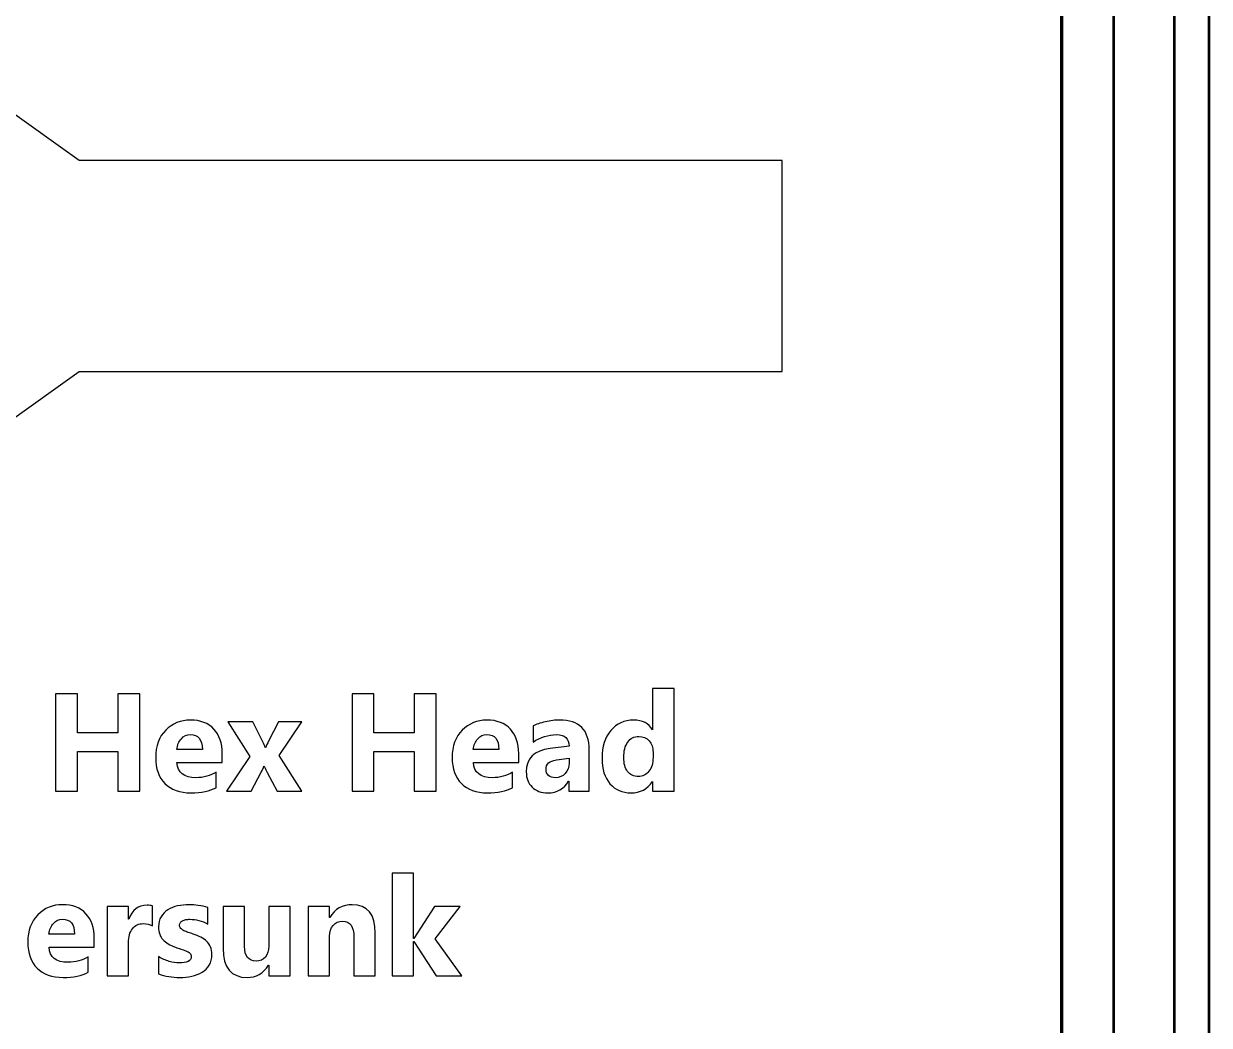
# Model space of a CAD drawing. Header units: centimetres. Extents: x -201 to 63, y -83 to 73.
# Drawn here: x -75.13 to -68.3, y -47.88 to -42.1 of the extents above; entities that cross this region are included whole.
import ezdxf

# ---------------------------------------------------------------- set-up
doc = ezdxf.new("R2010")
doc.units = ezdxf.units.CM
doc.header["$MEASUREMENT"] = 0
doc.layers.add('Layer 1', color=7, linetype='Continuous')

msp = doc.modelspace()

# ---------------------------------------------------------------- linework, layer by layer
at = {"layer": 'Layer 1', "color": 4, "lineweight": 53}
for points in [[(-81.7, -52.3), (-81.7, -52.3), (-81.7, -37.7), (-81.7, -37.7), (-81.7, -37.7), (-81.7, -36.95441), (-81.09559, -36.35), (-80.35, -36.35), (-80.35, -36.35), (-80.35, -36.35), (-69.65, -36.35), (-69.65, -36.35), (-69.65, -36.35), (-68.90441, -36.35), (-68.3, -36.95441), (-68.3, -37.7), (-68.3, -37.7), (-68.3, -37.7), (-68.3, -52.3), (-68.3, -52.3), (-68.3, -52.3), (-68.3, -53.04559), (-68.90441, -53.65), (-69.65, -53.65), (-69.65, -53.65), (-69.65, -53.65), (-80.35, -53.65), (-80.35, -53.65), (-80.35, -53.65), (-81.09559, -53.65), (-81.7, -53.04559), (-81.7, -52.3)], [(-81.5, -52.3), (-81.5, -52.3), (-81.5, -37.7), (-81.5, -37.7), (-81.5, -37.7), (-81.5, -37.06487), (-80.98513, -36.55), (-80.35, -36.55), (-80.35, -36.55), (-80.35, -36.55), (-69.65, -36.55), (-69.65, -36.55), (-69.65, -36.55), (-69.01487, -36.55), (-68.5, -37.06487), (-68.5, -37.7), (-68.5, -37.7), (-68.5, -37.7), (-68.5, -52.3), (-68.5, -52.3), (-68.5, -52.3), (-68.5, -52.93513), (-69.01487, -53.45), (-69.65, -53.45), (-69.65, -53.45), (-69.65, -53.45), (-80.35, -53.45), (-80.35, -53.45), (-80.35, -53.45), (-80.98513, -53.45), (-81.5, -52.93513), (-81.5, -52.3)]]:
    msp.add_open_spline(points, degree=3, knots=[0, 0, 0, 0, 0.1111111, 0.1111111, 0.1111111, 0.1111111, 0.2222222, 0.2222222, 0.2222222, 0.2222222, 0.3333333, 0.3333333, 0.3333333, 0.3333333, 0.4444444, 0.4444444, 0.4444444, 0.4444444, 0.5555556, 0.5555556, 0.5555556, 0.5555556, 0.6666667, 0.6666667, 0.6666667, 0.6666667, 0.7777778, 0.7777778, 0.7777778, 0.7777778, 1, 1, 1, 1], dxfattribs=at)
at = {"layer": 'Layer 1', "color": 253, "lineweight": 53}
msp.add_open_spline([(-81.15, -52.3), (-81.15, -52.3), (-81.15, -37.7), (-81.15, -37.7), (-81.15, -37.7), (-81.15, -37.25817), (-80.79183, -36.9), (-80.35, -36.9), (-80.35, -36.9), (-80.35, -36.9), (-69.65, -36.9), (-69.65, -36.9), (-69.65, -36.9), (-69.20817, -36.9), (-68.85, -37.25817), (-68.85, -37.7), (-68.85, -37.7), (-68.85, -37.7), (-68.85, -52.3), (-68.85, -52.3), (-68.85, -52.3), (-68.85, -52.74183), (-69.20817, -53.1), (-69.65, -53.1), (-69.65, -53.1), (-69.65, -53.1), (-80.35, -53.1), (-80.35, -53.1), (-80.35, -53.1), (-80.79183, -53.1), (-81.15, -52.74183), (-81.15, -52.3)], degree=3, knots=[0, 0, 0, 0, 0.1111111, 0.1111111, 0.1111111, 0.1111111, 0.2222222, 0.2222222, 0.2222222, 0.2222222, 0.3333333, 0.3333333, 0.3333333, 0.3333333, 0.4444444, 0.4444444, 0.4444444, 0.4444444, 0.5555556, 0.5555556, 0.5555556, 0.5555556, 0.6666667, 0.6666667, 0.6666667, 0.6666667, 0.7777778, 0.7777778, 0.7777778, 0.7777778, 1, 1, 1, 1], dxfattribs=at)
at = {"layer": 'Layer 1', "lineweight": 100}
msp.add_open_spline([(-80.85, -52.3), (-80.85, -52.3), (-80.85, -37.7), (-80.85, -37.7), (-80.85, -37.7), (-80.85, -37.42386), (-80.62614, -37.2), (-80.35, -37.2), (-80.35, -37.2), (-80.35, -37.2), (-69.65, -37.2), (-69.65, -37.2), (-69.65, -37.2), (-69.37386, -37.2), (-69.15, -37.42386), (-69.15, -37.7), (-69.15, -37.7), (-69.15, -37.7), (-69.15, -52.3), (-69.15, -52.3), (-69.15, -52.3), (-69.15, -52.57614), (-69.37386, -52.8), (-69.65, -52.8), (-69.65, -52.8), (-69.65, -52.8), (-80.35, -52.8), (-80.35, -52.8), (-80.35, -52.8), (-80.62614, -52.8), (-80.85, -52.57614), (-80.85, -52.3)], degree=3, knots=[0, 0, 0, 0, 0.1111111, 0.1111111, 0.1111111, 0.1111111, 0.2222222, 0.2222222, 0.2222222, 0.2222222, 0.3333333, 0.3333333, 0.3333333, 0.3333333, 0.4444444, 0.4444444, 0.4444444, 0.4444444, 0.5555556, 0.5555556, 0.5555556, 0.5555556, 0.6666667, 0.6666667, 0.6666667, 0.6666667, 0.7777778, 0.7777778, 0.7777778, 0.7777778, 1, 1, 1, 1], dxfattribs=at)
at = {"layer": 'Layer 1'}
for points, knots in [([(-75.62189, -44.10771), (-75.62189, -44.10771), (-75.62189, -42.89229), (-75.62189, -42.89229), (-75.62189, -42.89229), (-75.62189, -42.89229), (-75.62189, -42.31294), (-75.62189, -42.31294), (-75.62189, -42.31294), (-75.62189, -42.31294), (-74.81161, -42.89229), (-74.81161, -42.89229), (-74.81161, -42.89229), (-74.81161, -42.89229), (-70.76022, -42.89229), (-70.76022, -42.89229), (-70.76022, -42.89229), (-70.76022, -42.89229), (-70.76022, -44.10771), (-70.76022, -44.10771), (-70.76022, -44.10771), (-70.76022, -44.10771), (-74.81161, -44.10771), (-74.81161, -44.10771), (-74.81161, -44.10771), (-74.81161, -44.10771), (-75.62189, -44.68706), (-75.62189, -44.68706), (-75.62189, -44.68706), (-75.62189, -44.68706), (-75.62189, -44.10771), (-75.62189, -44.10771)], [0, 0, 0, 0, 0.1111111, 0.1111111, 0.1111111, 0.1111111, 0.2222222, 0.2222222, 0.2222222, 0.2222222, 0.3333333, 0.3333333, 0.3333333, 0.3333333, 0.4444444, 0.4444444, 0.4444444, 0.4444444, 0.5555556, 0.5555556, 0.5555556, 0.5555556, 0.6666667, 0.6666667, 0.6666667, 0.6666667, 0.7777778, 0.7777778, 0.7777778, 0.7777778, 1, 1, 1, 1]), ([(-74.46253, -46.52707), (-74.46253, -46.52707), (-74.58906, -46.52707), (-74.58906, -46.52707), (-74.58906, -46.52707), (-74.58906, -46.52707), (-74.58906, -46.29894), (-74.58906, -46.29894), (-74.58906, -46.29894), (-74.58906, -46.29894), (-74.82106, -46.29894), (-74.82106, -46.29894), (-74.82106, -46.29894), (-74.82106, -46.29894), (-74.82106, -46.52707), (-74.82106, -46.52707), (-74.82106, -46.52707), (-74.82106, -46.52707), (-74.94733, -46.52707), (-74.94733, -46.52707), (-74.94733, -46.52707), (-74.94733, -46.52707), (-74.94733, -45.96694), (-74.94733, -45.96694), (-74.94733, -45.96694), (-74.94733, -45.96694), (-74.82106, -45.96694), (-74.82106, -45.96694), (-74.82106, -45.96694), (-74.82106, -45.96694), (-74.82106, -46.1904), (-74.82106, -46.1904), (-74.82106, -46.1904), (-74.82106, -46.1904), (-74.58906, -46.1904), (-74.58906, -46.1904), (-74.58906, -46.1904), (-74.58906, -46.1904), (-74.58906, -45.96694), (-74.58906, -45.96694), (-74.58906, -45.96694), (-74.58906, -45.96694), (-74.46253, -45.96694), (-74.46253, -45.96694), (-74.46253, -45.96694), (-74.46253, -45.96694), (-74.46253, -46.52707), (-74.46253, -46.52707)], [0, 0, 0, 0, 0.0769231, 0.0769231, 0.0769231, 0.0769231, 0.1538462, 0.1538462, 0.1538462, 0.1538462, 0.2307692, 0.2307692, 0.2307692, 0.2307692, 0.3076923, 0.3076923, 0.3076923, 0.3076923, 0.3846154, 0.3846154, 0.3846154, 0.3846154, 0.4615385, 0.4615385, 0.4615385, 0.4615385, 0.5384615, 0.5384615, 0.5384615, 0.5384615, 0.6153846, 0.6153846, 0.6153846, 0.6153846, 0.6923077, 0.6923077, 0.6923077, 0.6923077, 0.7692308, 0.7692308, 0.7692308, 0.7692308, 0.8461538, 0.8461538, 0.8461538, 0.8461538, 1, 1, 1, 1]), ([(-72.7544, -46.52707), (-72.7544, -46.52707), (-72.88093, -46.52707), (-72.88093, -46.52707), (-72.88093, -46.52707), (-72.88093, -46.52707), (-72.88093, -46.29894), (-72.88093, -46.29894), (-72.88093, -46.29894), (-72.88093, -46.29894), (-73.11293, -46.29894), (-73.11293, -46.29894), (-73.11293, -46.29894), (-73.11293, -46.29894), (-73.11293, -46.52707), (-73.11293, -46.52707), (-73.11293, -46.52707), (-73.11293, -46.52707), (-73.2392, -46.52707), (-73.2392, -46.52707), (-73.2392, -46.52707), (-73.2392, -46.52707), (-73.2392, -45.96694), (-73.2392, -45.96694), (-73.2392, -45.96694), (-73.2392, -45.96694), (-73.11293, -45.96694), (-73.11293, -45.96694), (-73.11293, -45.96694), (-73.11293, -45.96694), (-73.11293, -46.1904), (-73.11293, -46.1904), (-73.11293, -46.1904), (-73.11293, -46.1904), (-72.88093, -46.1904), (-72.88093, -46.1904), (-72.88093, -46.1904), (-72.88093, -46.1904), (-72.88093, -45.96694), (-72.88093, -45.96694), (-72.88093, -45.96694), (-72.88093, -45.96694), (-72.7544, -45.96694), (-72.7544, -45.96694), (-72.7544, -45.96694), (-72.7544, -45.96694), (-72.7544, -46.52707), (-72.7544, -46.52707)], [0, 0, 0, 0, 0.0769231, 0.0769231, 0.0769231, 0.0769231, 0.1538462, 0.1538462, 0.1538462, 0.1538462, 0.2307692, 0.2307692, 0.2307692, 0.2307692, 0.3076923, 0.3076923, 0.3076923, 0.3076923, 0.3846154, 0.3846154, 0.3846154, 0.3846154, 0.4615385, 0.4615385, 0.4615385, 0.4615385, 0.5384615, 0.5384615, 0.5384615, 0.5384615, 0.6153846, 0.6153846, 0.6153846, 0.6153846, 0.6923077, 0.6923077, 0.6923077, 0.6923077, 0.7692308, 0.7692308, 0.7692308, 0.7692308, 0.8461538, 0.8461538, 0.8461538, 0.8461538, 1, 1, 1, 1]), ([(-71.38361, -46.52707), (-71.38361, -46.52707), (-71.50707, -46.52707), (-71.50707, -46.52707), (-71.50707, -46.52707), (-71.50707, -46.52707), (-71.50707, -46.472), (-71.50707, -46.472), (-71.50707, -46.472), (-71.50707, -46.472), (-71.50854, -46.472), (-71.50854, -46.472), (-71.50854, -46.472), (-71.53667, -46.5152), (-71.57801, -46.5368), (-71.63241, -46.5368), (-71.63241, -46.5368), (-71.68241, -46.5368), (-71.72267, -46.5192), (-71.75307, -46.48387), (-71.75307, -46.48387), (-71.78361, -46.44867), (-71.79881, -46.39934), (-71.79881, -46.336), (-71.79881, -46.336), (-71.79881, -46.26987), (-71.78201, -46.21694), (-71.74841, -46.17707), (-71.74841, -46.17707), (-71.71481, -46.1372), (-71.67081, -46.11734), (-71.61641, -46.11734), (-71.61641, -46.11734), (-71.56481, -46.11734), (-71.52894, -46.13574), (-71.50854, -46.1728), (-71.50854, -46.1728), (-71.50854, -46.1728), (-71.50707, -46.1728), (-71.50707, -46.1728), (-71.50707, -46.1728), (-71.50707, -46.1728), (-71.50707, -45.93494), (-71.50707, -45.93494), (-71.50707, -45.93494), (-71.50707, -45.93494), (-71.38361, -45.93494), (-71.38361, -45.93494), (-71.38361, -45.93494), (-71.38361, -45.93494), (-71.38361, -46.52707), (-71.38361, -46.52707)], [0, 0, 0, 0, 0.0714286, 0.0714286, 0.0714286, 0.0714286, 0.1428571, 0.1428571, 0.1428571, 0.1428571, 0.2142857, 0.2142857, 0.2142857, 0.2142857, 0.2857143, 0.2857143, 0.2857143, 0.2857143, 0.3571429, 0.3571429, 0.3571429, 0.3571429, 0.4285714, 0.4285714, 0.4285714, 0.4285714, 0.5, 0.5, 0.5, 0.5, 0.5714286, 0.5714286, 0.5714286, 0.5714286, 0.6428571, 0.6428571, 0.6428571, 0.6428571, 0.7142857, 0.7142857, 0.7142857, 0.7142857, 0.7857143, 0.7857143, 0.7857143, 0.7857143, 0.8571429, 0.8571429, 0.8571429, 0.8571429, 1, 1, 1, 1]), ([(-73.98707, -46.36227), (-73.98707, -46.36227), (-74.248, -46.36227), (-74.248, -46.36227), (-74.248, -46.36227), (-74.24387, -46.42027), (-74.2072, -46.44934), (-74.13827, -46.44934), (-74.13827, -46.44934), (-74.09427, -46.44934), (-74.0556, -46.43894), (-74.02227, -46.41814), (-74.02227, -46.41814), (-74.02227, -46.41814), (-74.02227, -46.5072), (-74.02227, -46.5072), (-74.02227, -46.5072), (-74.0592, -46.52694), (-74.1072, -46.5368), (-74.1664, -46.5368), (-74.1664, -46.5368), (-74.23093, -46.5368), (-74.28107, -46.51894), (-74.3168, -46.48307), (-74.3168, -46.48307), (-74.3524, -46.44734), (-74.37027, -46.39734), (-74.37027, -46.33334), (-74.37027, -46.33334), (-74.37027, -46.26694), (-74.35107, -46.21427), (-74.3124, -46.17547), (-74.3124, -46.17547), (-74.27387, -46.13667), (-74.22653, -46.11734), (-74.17027, -46.11734), (-74.17027, -46.11734), (-74.112, -46.11734), (-74.0668, -46.13467), (-74.03493, -46.1692), (-74.03493, -46.1692), (-74.00307, -46.20387), (-73.98707, -46.25094), (-73.98707, -46.31027), (-73.98707, -46.31027), (-73.98707, -46.31027), (-73.98707, -46.36227), (-73.98707, -46.36227)], [0, 0, 0, 0, 0.0769231, 0.0769231, 0.0769231, 0.0769231, 0.1538462, 0.1538462, 0.1538462, 0.1538462, 0.2307692, 0.2307692, 0.2307692, 0.2307692, 0.3076923, 0.3076923, 0.3076923, 0.3076923, 0.3846154, 0.3846154, 0.3846154, 0.3846154, 0.4615385, 0.4615385, 0.4615385, 0.4615385, 0.5384615, 0.5384615, 0.5384615, 0.5384615, 0.6153846, 0.6153846, 0.6153846, 0.6153846, 0.6923077, 0.6923077, 0.6923077, 0.6923077, 0.7692308, 0.7692308, 0.7692308, 0.7692308, 0.8461538, 0.8461538, 0.8461538, 0.8461538, 1, 1, 1, 1]), ([(-73.52733, -46.12707), (-73.52733, -46.12707), (-73.65933, -46.3208), (-73.65933, -46.3208), (-73.65933, -46.3208), (-73.65933, -46.3208), (-73.52813, -46.52707), (-73.52813, -46.52707), (-73.52813, -46.52707), (-73.52813, -46.52707), (-73.67027, -46.52707), (-73.67027, -46.52707), (-73.67027, -46.52707), (-73.67027, -46.52707), (-73.72813, -46.4192), (-73.72813, -46.4192), (-73.72813, -46.4192), (-73.7328, -46.41067), (-73.7384, -46.39854), (-73.74493, -46.38294), (-73.74493, -46.38294), (-73.74493, -46.38294), (-73.7464, -46.38294), (-73.7464, -46.38294), (-73.7464, -46.38294), (-73.7504, -46.39387), (-73.75573, -46.4056), (-73.76253, -46.41814), (-73.76253, -46.41814), (-73.76253, -46.41814), (-73.82067, -46.52707), (-73.82067, -46.52707), (-73.82067, -46.52707), (-73.82067, -46.52707), (-73.96253, -46.52707), (-73.96253, -46.52707), (-73.96253, -46.52707), (-73.96253, -46.52707), (-73.82733, -46.32787), (-73.82733, -46.32787), (-73.82733, -46.32787), (-73.82733, -46.32787), (-73.95427, -46.12707), (-73.95427, -46.12707), (-73.95427, -46.12707), (-73.95427, -46.12707), (-73.81133, -46.12707), (-73.81133, -46.12707), (-73.81133, -46.12707), (-73.81133, -46.12707), (-73.75427, -46.2392), (-73.75427, -46.2392), (-73.75427, -46.2392), (-73.74667, -46.254), (-73.74133, -46.26654), (-73.73827, -46.27667), (-73.73827, -46.27667), (-73.73827, -46.27667), (-73.73667, -46.27667), (-73.73667, -46.27667), (-73.73667, -46.27667), (-73.73253, -46.2644), (-73.72693, -46.25174), (-73.71987, -46.2384), (-73.71987, -46.2384), (-73.71987, -46.2384), (-73.66173, -46.12707), (-73.66173, -46.12707), (-73.66173, -46.12707), (-73.66173, -46.12707), (-73.52733, -46.12707), (-73.52733, -46.12707)], [0, 0, 0, 0, 0.0526316, 0.0526316, 0.0526316, 0.0526316, 0.1052632, 0.1052632, 0.1052632, 0.1052632, 0.1578947, 0.1578947, 0.1578947, 0.1578947, 0.2105263, 0.2105263, 0.2105263, 0.2105263, 0.2631579, 0.2631579, 0.2631579, 0.2631579, 0.3157895, 0.3157895, 0.3157895, 0.3157895, 0.3684211, 0.3684211, 0.3684211, 0.3684211, 0.4210526, 0.4210526, 0.4210526, 0.4210526, 0.4736842, 0.4736842, 0.4736842, 0.4736842, 0.5263158, 0.5263158, 0.5263158, 0.5263158, 0.5789474, 0.5789474, 0.5789474, 0.5789474, 0.6315789, 0.6315789, 0.6315789, 0.6315789, 0.6842105, 0.6842105, 0.6842105, 0.6842105, 0.7368421, 0.7368421, 0.7368421, 0.7368421, 0.7894737, 0.7894737, 0.7894737, 0.7894737, 0.8421053, 0.8421053, 0.8421053, 0.8421053, 0.8947368, 0.8947368, 0.8947368, 0.8947368, 1, 1, 1, 1]), ([(-72.27894, -46.36227), (-72.27894, -46.36227), (-72.53987, -46.36227), (-72.53987, -46.36227), (-72.53987, -46.36227), (-72.53574, -46.42027), (-72.49907, -46.44934), (-72.43014, -46.44934), (-72.43014, -46.44934), (-72.38614, -46.44934), (-72.34747, -46.43894), (-72.31414, -46.41814), (-72.31414, -46.41814), (-72.31414, -46.41814), (-72.31414, -46.5072), (-72.31414, -46.5072), (-72.31414, -46.5072), (-72.35107, -46.52694), (-72.39907, -46.5368), (-72.45827, -46.5368), (-72.45827, -46.5368), (-72.5228, -46.5368), (-72.57294, -46.51894), (-72.60867, -46.48307), (-72.60867, -46.48307), (-72.64427, -46.44734), (-72.66214, -46.39734), (-72.66214, -46.33334), (-72.66214, -46.33334), (-72.66214, -46.26694), (-72.64294, -46.21427), (-72.60427, -46.17547), (-72.60427, -46.17547), (-72.56574, -46.13667), (-72.5184, -46.11734), (-72.46214, -46.11734), (-72.46214, -46.11734), (-72.40387, -46.11734), (-72.35867, -46.13467), (-72.3268, -46.1692), (-72.3268, -46.1692), (-72.29494, -46.20387), (-72.27894, -46.25094), (-72.27894, -46.31027), (-72.27894, -46.31027), (-72.27894, -46.31027), (-72.27894, -46.36227), (-72.27894, -46.36227)], [0, 0, 0, 0, 0.0769231, 0.0769231, 0.0769231, 0.0769231, 0.1538462, 0.1538462, 0.1538462, 0.1538462, 0.2307692, 0.2307692, 0.2307692, 0.2307692, 0.3076923, 0.3076923, 0.3076923, 0.3076923, 0.3846154, 0.3846154, 0.3846154, 0.3846154, 0.4615385, 0.4615385, 0.4615385, 0.4615385, 0.5384615, 0.5384615, 0.5384615, 0.5384615, 0.6153846, 0.6153846, 0.6153846, 0.6153846, 0.6923077, 0.6923077, 0.6923077, 0.6923077, 0.7692308, 0.7692308, 0.7692308, 0.7692308, 0.8461538, 0.8461538, 0.8461538, 0.8461538, 1, 1, 1, 1]), ([(-71.87267, -46.52707), (-71.87267, -46.52707), (-71.98947, -46.52707), (-71.98947, -46.52707), (-71.98947, -46.52707), (-71.98947, -46.52707), (-71.98947, -46.4696), (-71.98947, -46.4696), (-71.98947, -46.4696), (-71.98947, -46.4696), (-71.99107, -46.4696), (-71.99107, -46.4696), (-71.99107, -46.4696), (-72.01787, -46.5144), (-72.0576, -46.5368), (-72.11027, -46.5368), (-72.11027, -46.5368), (-72.14907, -46.5368), (-72.1796, -46.52587), (-72.20187, -46.50387), (-72.20187, -46.50387), (-72.22414, -46.48187), (-72.2352, -46.4524), (-72.2352, -46.41574), (-72.2352, -46.41574), (-72.2352, -46.33814), (-72.1892, -46.29334), (-72.09734, -46.28134), (-72.09734, -46.28134), (-72.09734, -46.28134), (-71.98867, -46.26694), (-71.98867, -46.26694), (-71.98867, -46.26694), (-71.98867, -46.2232), (-72.0124, -46.20134), (-72.05987, -46.20134), (-72.05987, -46.20134), (-72.10747, -46.20134), (-72.1528, -46.21547), (-72.19574, -46.24387), (-72.19574, -46.24387), (-72.19574, -46.24387), (-72.19574, -46.15094), (-72.19574, -46.15094), (-72.19574, -46.15094), (-72.17854, -46.142), (-72.15507, -46.13427), (-72.1252, -46.12747), (-72.1252, -46.12747), (-72.09547, -46.12067), (-72.06827, -46.11734), (-72.04374, -46.11734), (-72.04374, -46.11734), (-71.92974, -46.11734), (-71.87267, -46.17427), (-71.87267, -46.288), (-71.87267, -46.288), (-71.87267, -46.288), (-71.87267, -46.52707), (-71.87267, -46.52707)], [0, 0, 0, 0, 0.0625, 0.0625, 0.0625, 0.0625, 0.125, 0.125, 0.125, 0.125, 0.1875, 0.1875, 0.1875, 0.1875, 0.25, 0.25, 0.25, 0.25, 0.3125, 0.3125, 0.3125, 0.3125, 0.375, 0.375, 0.375, 0.375, 0.4375, 0.4375, 0.4375, 0.4375, 0.5, 0.5, 0.5, 0.5, 0.5625, 0.5625, 0.5625, 0.5625, 0.625, 0.625, 0.625, 0.625, 0.6875, 0.6875, 0.6875, 0.6875, 0.75, 0.75, 0.75, 0.75, 0.8125, 0.8125, 0.8125, 0.8125, 0.875, 0.875, 0.875, 0.875, 1, 1, 1, 1]), ([(-74.10147, -46.2864), (-74.10147, -46.2292), (-74.12467, -46.20054), (-74.17107, -46.20054), (-74.17107, -46.20054), (-74.1908, -46.20054), (-74.208, -46.20867), (-74.2224, -46.22507), (-74.2224, -46.22507), (-74.23693, -46.24147), (-74.2456, -46.262), (-74.2488, -46.2864), (-74.2488, -46.2864), (-74.2488, -46.2864), (-74.10147, -46.2864), (-74.10147, -46.2864)], [0, 0, 0, 0, 0.2, 0.2, 0.2, 0.2, 0.4, 0.4, 0.4, 0.4, 0.6, 0.6, 0.6, 0.6, 1, 1, 1, 1]), ([(-72.39334, -46.2864), (-72.39334, -46.2292), (-72.41654, -46.20054), (-72.46294, -46.20054), (-72.46294, -46.20054), (-72.48267, -46.20054), (-72.49987, -46.20867), (-72.51427, -46.22507), (-72.51427, -46.22507), (-72.5288, -46.24147), (-72.53747, -46.262), (-72.54067, -46.2864), (-72.54067, -46.2864), (-72.54067, -46.2864), (-72.39334, -46.2864), (-72.39334, -46.2864)], [0, 0, 0, 0, 0.2, 0.2, 0.2, 0.2, 0.4, 0.4, 0.4, 0.4, 0.6, 0.6, 0.6, 0.6, 1, 1, 1, 1]), ([(-71.50467, -46.33254), (-71.50467, -46.33254), (-71.50467, -46.3024), (-71.50467, -46.3024), (-71.50467, -46.3024), (-71.50467, -46.2764), (-71.51227, -46.2548), (-71.52734, -46.2376), (-71.52734, -46.2376), (-71.54241, -46.2204), (-71.56214, -46.21187), (-71.58627, -46.21187), (-71.58627, -46.21187), (-71.61361, -46.21187), (-71.63507, -46.22254), (-71.65041, -46.244), (-71.65041, -46.244), (-71.66574, -46.2656), (-71.67347, -46.29507), (-71.67347, -46.33254), (-71.67347, -46.33254), (-71.67347, -46.36774), (-71.66601, -46.3948), (-71.65121, -46.41374), (-71.65121, -46.41374), (-71.63627, -46.4328), (-71.61574, -46.44227), (-71.58947, -46.44227), (-71.58947, -46.44227), (-71.56441, -46.44227), (-71.54401, -46.43227), (-71.52827, -46.41227), (-71.52827, -46.41227), (-71.51254, -46.39214), (-71.50467, -46.3656), (-71.50467, -46.33254)], [0, 0, 0, 0, 0.1, 0.1, 0.1, 0.1, 0.2, 0.2, 0.2, 0.2, 0.3, 0.3, 0.3, 0.3, 0.4, 0.4, 0.4, 0.4, 0.5, 0.5, 0.5, 0.5, 0.6, 0.6, 0.6, 0.6, 0.7, 0.7, 0.7, 0.7, 0.8, 0.8, 0.8, 0.8, 1, 1, 1, 1]), ([(-71.98867, -46.36454), (-71.98867, -46.36454), (-71.98867, -46.3376), (-71.98867, -46.3376), (-71.98867, -46.3376), (-71.98867, -46.3376), (-72.06134, -46.34694), (-72.06134, -46.34694), (-72.06134, -46.34694), (-72.10147, -46.35214), (-72.12147, -46.37027), (-72.12147, -46.40134), (-72.12147, -46.40134), (-72.12147, -46.41534), (-72.11667, -46.42694), (-72.10694, -46.43587), (-72.10694, -46.43587), (-72.09707, -46.4448), (-72.08387, -46.44934), (-72.0672, -46.44934), (-72.0672, -46.44934), (-72.044, -46.44934), (-72.0252, -46.44134), (-72.01054, -46.42534), (-72.01054, -46.42534), (-71.996, -46.40934), (-71.98867, -46.38907), (-71.98867, -46.36454)], [0, 0, 0, 0, 0.125, 0.125, 0.125, 0.125, 0.25, 0.25, 0.25, 0.25, 0.375, 0.375, 0.375, 0.375, 0.5, 0.5, 0.5, 0.5, 0.625, 0.625, 0.625, 0.625, 0.75, 0.75, 0.75, 0.75, 1, 1, 1, 1]), ([(-72.6066, -47.5912), (-72.6066, -47.5912), (-72.75473, -47.5912), (-72.75473, -47.5912), (-72.75473, -47.5912), (-72.75473, -47.5912), (-72.88247, -47.3928), (-72.88247, -47.3928), (-72.88247, -47.3928), (-72.88247, -47.3928), (-72.88407, -47.3928), (-72.88407, -47.3928), (-72.88407, -47.3928), (-72.88407, -47.3928), (-72.88407, -47.5912), (-72.88407, -47.5912), (-72.88407, -47.5912), (-72.88407, -47.5912), (-73.0074, -47.5912), (-73.0074, -47.5912), (-73.0074, -47.5912), (-73.0074, -47.5912), (-73.0074, -46.99907), (-73.0074, -46.99907), (-73.0074, -46.99907), (-73.0074, -46.99907), (-72.88407, -46.99907), (-72.88407, -46.99907), (-72.88407, -46.99907), (-72.88407, -46.99907), (-72.88407, -47.376), (-72.88407, -47.376), (-72.88407, -47.376), (-72.88407, -47.376), (-72.88247, -47.376), (-72.88247, -47.376), (-72.88247, -47.376), (-72.88247, -47.376), (-72.76327, -47.1912), (-72.76327, -47.1912), (-72.76327, -47.1912), (-72.76327, -47.1912), (-72.61687, -47.1912), (-72.61687, -47.1912), (-72.61687, -47.1912), (-72.61687, -47.1912), (-72.7602, -47.37907), (-72.7602, -47.37907), (-72.7602, -47.37907), (-72.7602, -47.37907), (-72.6066, -47.5912), (-72.6066, -47.5912)], [0, 0, 0, 0, 0.0714286, 0.0714286, 0.0714286, 0.0714286, 0.1428571, 0.1428571, 0.1428571, 0.1428571, 0.2142857, 0.2142857, 0.2142857, 0.2142857, 0.2857143, 0.2857143, 0.2857143, 0.2857143, 0.3571429, 0.3571429, 0.3571429, 0.3571429, 0.4285714, 0.4285714, 0.4285714, 0.4285714, 0.5, 0.5, 0.5, 0.5, 0.5714286, 0.5714286, 0.5714286, 0.5714286, 0.6428571, 0.6428571, 0.6428571, 0.6428571, 0.7142857, 0.7142857, 0.7142857, 0.7142857, 0.7857143, 0.7857143, 0.7857143, 0.7857143, 0.8571429, 0.8571429, 0.8571429, 0.8571429, 1, 1, 1, 1]), ([(-74.72394, -47.4264), (-74.72394, -47.4264), (-74.98487, -47.4264), (-74.98487, -47.4264), (-74.98487, -47.4264), (-74.98074, -47.4844), (-74.94407, -47.51347), (-74.87514, -47.51347), (-74.87514, -47.51347), (-74.83114, -47.51347), (-74.79247, -47.50307), (-74.75914, -47.48227), (-74.75914, -47.48227), (-74.75914, -47.48227), (-74.75914, -47.57133), (-74.75914, -47.57133), (-74.75914, -47.57133), (-74.79607, -47.59107), (-74.84407, -47.60093), (-74.90327, -47.60093), (-74.90327, -47.60093), (-74.9678, -47.60093), (-75.01794, -47.58307), (-75.05367, -47.5472), (-75.05367, -47.5472), (-75.08927, -47.51147), (-75.10714, -47.46147), (-75.10714, -47.39747), (-75.10714, -47.39747), (-75.10714, -47.33107), (-75.08794, -47.2784), (-75.04927, -47.2396), (-75.04927, -47.2396), (-75.01074, -47.2008), (-74.9634, -47.18147), (-74.90714, -47.18147), (-74.90714, -47.18147), (-74.84887, -47.18147), (-74.80367, -47.1988), (-74.7718, -47.23333), (-74.7718, -47.23333), (-74.73994, -47.268), (-74.72394, -47.31507), (-74.72394, -47.3744), (-74.72394, -47.3744), (-74.72394, -47.3744), (-74.72394, -47.4264), (-74.72394, -47.4264)], [0, 0, 0, 0, 0.0769231, 0.0769231, 0.0769231, 0.0769231, 0.1538462, 0.1538462, 0.1538462, 0.1538462, 0.2307692, 0.2307692, 0.2307692, 0.2307692, 0.3076923, 0.3076923, 0.3076923, 0.3076923, 0.3846154, 0.3846154, 0.3846154, 0.3846154, 0.4615385, 0.4615385, 0.4615385, 0.4615385, 0.5384615, 0.5384615, 0.5384615, 0.5384615, 0.6153846, 0.6153846, 0.6153846, 0.6153846, 0.6923077, 0.6923077, 0.6923077, 0.6923077, 0.7692308, 0.7692308, 0.7692308, 0.7692308, 0.8461538, 0.8461538, 0.8461538, 0.8461538, 1, 1, 1, 1]), ([(-74.38954, -47.30253), (-74.40447, -47.2944), (-74.4218, -47.2904), (-74.44154, -47.2904), (-74.44154, -47.2904), (-74.46834, -47.2904), (-74.48927, -47.30027), (-74.50447, -47.31987), (-74.50447, -47.31987), (-74.51954, -47.3396), (-74.52714, -47.36627), (-74.52714, -47.40013), (-74.52714, -47.40013), (-74.52714, -47.40013), (-74.52714, -47.5912), (-74.52714, -47.5912), (-74.52714, -47.5912), (-74.52714, -47.5912), (-74.65047, -47.5912), (-74.65047, -47.5912), (-74.65047, -47.5912), (-74.65047, -47.5912), (-74.65047, -47.1912), (-74.65047, -47.1912), (-74.65047, -47.1912), (-74.65047, -47.1912), (-74.52714, -47.1912), (-74.52714, -47.1912), (-74.52714, -47.1912), (-74.52714, -47.1912), (-74.52714, -47.26547), (-74.52714, -47.26547), (-74.52714, -47.26547), (-74.52714, -47.26547), (-74.52554, -47.26547), (-74.52554, -47.26547), (-74.52554, -47.26547), (-74.50594, -47.2112), (-74.47087, -47.18413), (-74.42007, -47.18413), (-74.42007, -47.18413), (-74.407, -47.18413), (-74.39687, -47.18573), (-74.38954, -47.1888), (-74.38954, -47.1888), (-74.38954, -47.1888), (-74.38954, -47.30253), (-74.38954, -47.30253)], [0, 0, 0, 0, 0.0769231, 0.0769231, 0.0769231, 0.0769231, 0.1538462, 0.1538462, 0.1538462, 0.1538462, 0.2307692, 0.2307692, 0.2307692, 0.2307692, 0.3076923, 0.3076923, 0.3076923, 0.3076923, 0.3846154, 0.3846154, 0.3846154, 0.3846154, 0.4615385, 0.4615385, 0.4615385, 0.4615385, 0.5384615, 0.5384615, 0.5384615, 0.5384615, 0.6153846, 0.6153846, 0.6153846, 0.6153846, 0.6923077, 0.6923077, 0.6923077, 0.6923077, 0.7692308, 0.7692308, 0.7692308, 0.7692308, 0.8461538, 0.8461538, 0.8461538, 0.8461538, 1, 1, 1, 1]), ([(-74.35367, -47.58067), (-74.35367, -47.58067), (-74.35367, -47.48067), (-74.35367, -47.48067), (-74.35367, -47.48067), (-74.33327, -47.49293), (-74.313, -47.502), (-74.29287, -47.508), (-74.29287, -47.508), (-74.27273, -47.514), (-74.25367, -47.51693), (-74.23567, -47.51693), (-74.23567, -47.51693), (-74.2138, -47.51693), (-74.19647, -47.514), (-74.18393, -47.508), (-74.18393, -47.508), (-74.17127, -47.502), (-74.165, -47.49293), (-74.165, -47.48067), (-74.165, -47.48067), (-74.165, -47.4728), (-74.1678, -47.46627), (-74.17353, -47.46107), (-74.17353, -47.46107), (-74.17927, -47.45587), (-74.1866, -47.45133), (-74.19567, -47.44747), (-74.19567, -47.44747), (-74.2046, -47.4436), (-74.21447, -47.44), (-74.22513, -47.43693), (-74.22513, -47.43693), (-74.2358, -47.43373), (-74.24607, -47.43027), (-74.25593, -47.4264), (-74.25593, -47.4264), (-74.2718, -47.4204), (-74.2858, -47.41387), (-74.29793, -47.40707), (-74.29793, -47.40707), (-74.31007, -47.40013), (-74.3202, -47.39213), (-74.32847, -47.38293), (-74.32847, -47.38293), (-74.3366, -47.37387), (-74.34287, -47.36333), (-74.34713, -47.35133), (-74.34713, -47.35133), (-74.3514, -47.33933), (-74.35367, -47.3252), (-74.35367, -47.3088), (-74.35367, -47.3088), (-74.35367, -47.2864), (-74.34873, -47.26707), (-74.339, -47.25093), (-74.339, -47.25093), (-74.32927, -47.2348), (-74.3162, -47.2216), (-74.29993, -47.21133), (-74.29993, -47.21133), (-74.28367, -47.20107), (-74.265, -47.19347), (-74.24407, -47.18867), (-74.24407, -47.18867), (-74.22313, -47.18387), (-74.20127, -47.18147), (-74.1786, -47.18147), (-74.1786, -47.18147), (-74.16087, -47.18147), (-74.143, -47.1828), (-74.12473, -47.1856), (-74.12473, -47.1856), (-74.10647, -47.18827), (-74.08847, -47.19227), (-74.07073, -47.19747), (-74.07073, -47.19747), (-74.07073, -47.19747), (-74.07073, -47.2928), (-74.07073, -47.2928), (-74.07073, -47.2928), (-74.08647, -47.2836), (-74.10313, -47.2768), (-74.121, -47.27227), (-74.121, -47.27227), (-74.13887, -47.26773), (-74.15633, -47.26547), (-74.17353, -47.26547), (-74.17353, -47.26547), (-74.18167, -47.26547), (-74.18927, -47.26613), (-74.19633, -47.2676), (-74.19633, -47.2676), (-74.20353, -47.26893), (-74.20993, -47.27107), (-74.2154, -47.27387), (-74.2154, -47.27387), (-74.22087, -47.27653), (-74.22513, -47.28), (-74.2282, -47.2844), (-74.2282, -47.2844), (-74.2314, -47.28867), (-74.23287, -47.2936), (-74.23287, -47.29907), (-74.23287, -47.29907), (-74.23287, -47.30627), (-74.2306, -47.31253), (-74.22593, -47.31773), (-74.22593, -47.31773), (-74.22113, -47.32293), (-74.21513, -47.32747), (-74.20753, -47.3312), (-74.20753, -47.3312), (-74.19993, -47.33507), (-74.19153, -47.3384), (-74.18233, -47.34133), (-74.18233, -47.34133), (-74.17313, -47.3444), (-74.16393, -47.34747), (-74.15473, -47.35053), (-74.15473, -47.35053), (-74.13833, -47.35627), (-74.12353, -47.36253), (-74.1102, -47.36933), (-74.1102, -47.36933), (-74.097, -47.37613), (-74.08553, -47.384), (-74.07607, -47.3932), (-74.07607, -47.3932), (-74.0666, -47.40227), (-74.05927, -47.41293), (-74.0542, -47.4252), (-74.0542, -47.4252), (-74.04913, -47.43747), (-74.0466, -47.452), (-74.0466, -47.46893), (-74.0466, -47.46893), (-74.0466, -47.49267), (-74.05167, -47.51293), (-74.06207, -47.52973), (-74.06207, -47.52973), (-74.07233, -47.54653), (-74.08593, -47.56013), (-74.103, -47.57067), (-74.103, -47.57067), (-74.12007, -47.5812), (-74.1398, -47.58893), (-74.16207, -47.59373), (-74.16207, -47.59373), (-74.18433, -47.59853), (-74.2074, -47.60093), (-74.2314, -47.60093), (-74.2314, -47.60093), (-74.2754, -47.60093), (-74.31607, -47.59413), (-74.35367, -47.58067)], [0, 0, 0, 0, 0.025, 0.025, 0.025, 0.025, 0.05, 0.05, 0.05, 0.05, 0.075, 0.075, 0.075, 0.075, 0.1, 0.1, 0.1, 0.1, 0.125, 0.125, 0.125, 0.125, 0.15, 0.15, 0.15, 0.15, 0.175, 0.175, 0.175, 0.175, 0.2, 0.2, 0.2, 0.2, 0.225, 0.225, 0.225, 0.225, 0.25, 0.25, 0.25, 0.25, 0.275, 0.275, 0.275, 0.275, 0.3, 0.3, 0.3, 0.3, 0.325, 0.325, 0.325, 0.325, 0.35, 0.35, 0.35, 0.35, 0.375, 0.375, 0.375, 0.375, 0.4, 0.4, 0.4, 0.4, 0.425, 0.425, 0.425, 0.425, 0.45, 0.45, 0.45, 0.45, 0.475, 0.475, 0.475, 0.475, 0.5, 0.5, 0.5, 0.5, 0.525, 0.525, 0.525, 0.525, 0.55, 0.55, 0.55, 0.55, 0.575, 0.575, 0.575, 0.575, 0.6, 0.6, 0.6, 0.6, 0.625, 0.625, 0.625, 0.625, 0.65, 0.65, 0.65, 0.65, 0.675, 0.675, 0.675, 0.675, 0.7, 0.7, 0.7, 0.7, 0.725, 0.725, 0.725, 0.725, 0.75, 0.75, 0.75, 0.75, 0.775, 0.775, 0.775, 0.775, 0.8, 0.8, 0.8, 0.8, 0.825, 0.825, 0.825, 0.825, 0.85, 0.85, 0.85, 0.85, 0.875, 0.875, 0.875, 0.875, 0.9, 0.9, 0.9, 0.9, 0.925, 0.925, 0.925, 0.925, 0.95, 0.95, 0.95, 0.95, 1, 1, 1, 1]), ([(-73.5954, -47.5912), (-73.5954, -47.5912), (-73.71847, -47.5912), (-73.71847, -47.5912), (-73.71847, -47.5912), (-73.71847, -47.5912), (-73.71847, -47.53027), (-73.71847, -47.53027), (-73.71847, -47.53027), (-73.71847, -47.53027), (-73.72033, -47.53027), (-73.72033, -47.53027), (-73.72033, -47.53027), (-73.75087, -47.57733), (-73.79153, -47.60093), (-73.8426, -47.60093), (-73.8426, -47.60093), (-73.9354, -47.60093), (-73.98167, -47.5448), (-73.98167, -47.43253), (-73.98167, -47.43253), (-73.98167, -47.43253), (-73.98167, -47.1912), (-73.98167, -47.1912), (-73.98167, -47.1912), (-73.98167, -47.1912), (-73.8586, -47.1912), (-73.8586, -47.1912), (-73.8586, -47.1912), (-73.8586, -47.1912), (-73.8586, -47.4216), (-73.8586, -47.4216), (-73.8586, -47.4216), (-73.8586, -47.47813), (-73.8362, -47.5064), (-73.7914, -47.5064), (-73.7914, -47.5064), (-73.76927, -47.5064), (-73.75167, -47.49867), (-73.73833, -47.4832), (-73.73833, -47.4832), (-73.725, -47.46773), (-73.71847, -47.44667), (-73.71847, -47.42013), (-73.71847, -47.42013), (-73.71847, -47.42013), (-73.71847, -47.1912), (-73.71847, -47.1912), (-73.71847, -47.1912), (-73.71847, -47.1912), (-73.5954, -47.1912), (-73.5954, -47.1912), (-73.5954, -47.1912), (-73.5954, -47.1912), (-73.5954, -47.5912), (-73.5954, -47.5912)], [0, 0, 0, 0, 0.0666667, 0.0666667, 0.0666667, 0.0666667, 0.1333333, 0.1333333, 0.1333333, 0.1333333, 0.2, 0.2, 0.2, 0.2, 0.2666667, 0.2666667, 0.2666667, 0.2666667, 0.3333333, 0.3333333, 0.3333333, 0.3333333, 0.4, 0.4, 0.4, 0.4, 0.4666667, 0.4666667, 0.4666667, 0.4666667, 0.5333333, 0.5333333, 0.5333333, 0.5333333, 0.6, 0.6, 0.6, 0.6, 0.6666667, 0.6666667, 0.6666667, 0.6666667, 0.7333333, 0.7333333, 0.7333333, 0.7333333, 0.8, 0.8, 0.8, 0.8, 0.8666667, 0.8666667, 0.8666667, 0.8666667, 1, 1, 1, 1]), ([(-73.10513, -47.5912), (-73.10513, -47.5912), (-73.2282, -47.5912), (-73.2282, -47.5912), (-73.2282, -47.5912), (-73.2282, -47.5912), (-73.2282, -47.36893), (-73.2282, -47.36893), (-73.2282, -47.36893), (-73.2282, -47.30693), (-73.25033, -47.276), (-73.2946, -47.276), (-73.2946, -47.276), (-73.31593, -47.276), (-73.33353, -47.28413), (-73.34727, -47.30053), (-73.34727, -47.30053), (-73.36113, -47.31693), (-73.36807, -47.33787), (-73.36807, -47.36307), (-73.36807, -47.36307), (-73.36807, -47.36307), (-73.36807, -47.5912), (-73.36807, -47.5912), (-73.36807, -47.5912), (-73.36807, -47.5912), (-73.4914, -47.5912), (-73.4914, -47.5912), (-73.4914, -47.5912), (-73.4914, -47.5912), (-73.4914, -47.1912), (-73.4914, -47.1912), (-73.4914, -47.1912), (-73.4914, -47.1912), (-73.36807, -47.1912), (-73.36807, -47.1912), (-73.36807, -47.1912), (-73.36807, -47.1912), (-73.36807, -47.25453), (-73.36807, -47.25453), (-73.36807, -47.25453), (-73.36807, -47.25453), (-73.36647, -47.25453), (-73.36647, -47.25453), (-73.36647, -47.25453), (-73.337, -47.20573), (-73.2942, -47.18147), (-73.23793, -47.18147), (-73.23793, -47.18147), (-73.1494, -47.18147), (-73.10513, -47.2364), (-73.10513, -47.34627), (-73.10513, -47.34627), (-73.10513, -47.34627), (-73.10513, -47.5912), (-73.10513, -47.5912)], [0, 0, 0, 0, 0.0666667, 0.0666667, 0.0666667, 0.0666667, 0.1333333, 0.1333333, 0.1333333, 0.1333333, 0.2, 0.2, 0.2, 0.2, 0.2666667, 0.2666667, 0.2666667, 0.2666667, 0.3333333, 0.3333333, 0.3333333, 0.3333333, 0.4, 0.4, 0.4, 0.4, 0.4666667, 0.4666667, 0.4666667, 0.4666667, 0.5333333, 0.5333333, 0.5333333, 0.5333333, 0.6, 0.6, 0.6, 0.6, 0.6666667, 0.6666667, 0.6666667, 0.6666667, 0.7333333, 0.7333333, 0.7333333, 0.7333333, 0.8, 0.8, 0.8, 0.8, 0.8666667, 0.8666667, 0.8666667, 0.8666667, 1, 1, 1, 1]), ([(-74.83834, -47.35053), (-74.83834, -47.29333), (-74.86154, -47.26467), (-74.90794, -47.26467), (-74.90794, -47.26467), (-74.92767, -47.26467), (-74.94487, -47.2728), (-74.95927, -47.2892), (-74.95927, -47.2892), (-74.9738, -47.3056), (-74.98247, -47.32613), (-74.98567, -47.35053), (-74.98567, -47.35053), (-74.98567, -47.35053), (-74.83834, -47.35053), (-74.83834, -47.35053)], [0, 0, 0, 0, 0.2, 0.2, 0.2, 0.2, 0.4, 0.4, 0.4, 0.4, 0.6, 0.6, 0.6, 0.6, 1, 1, 1, 1])]:
    msp.add_open_spline(points, degree=3, knots=knots, dxfattribs=at)

doc.saveas('drawing.dxf')
